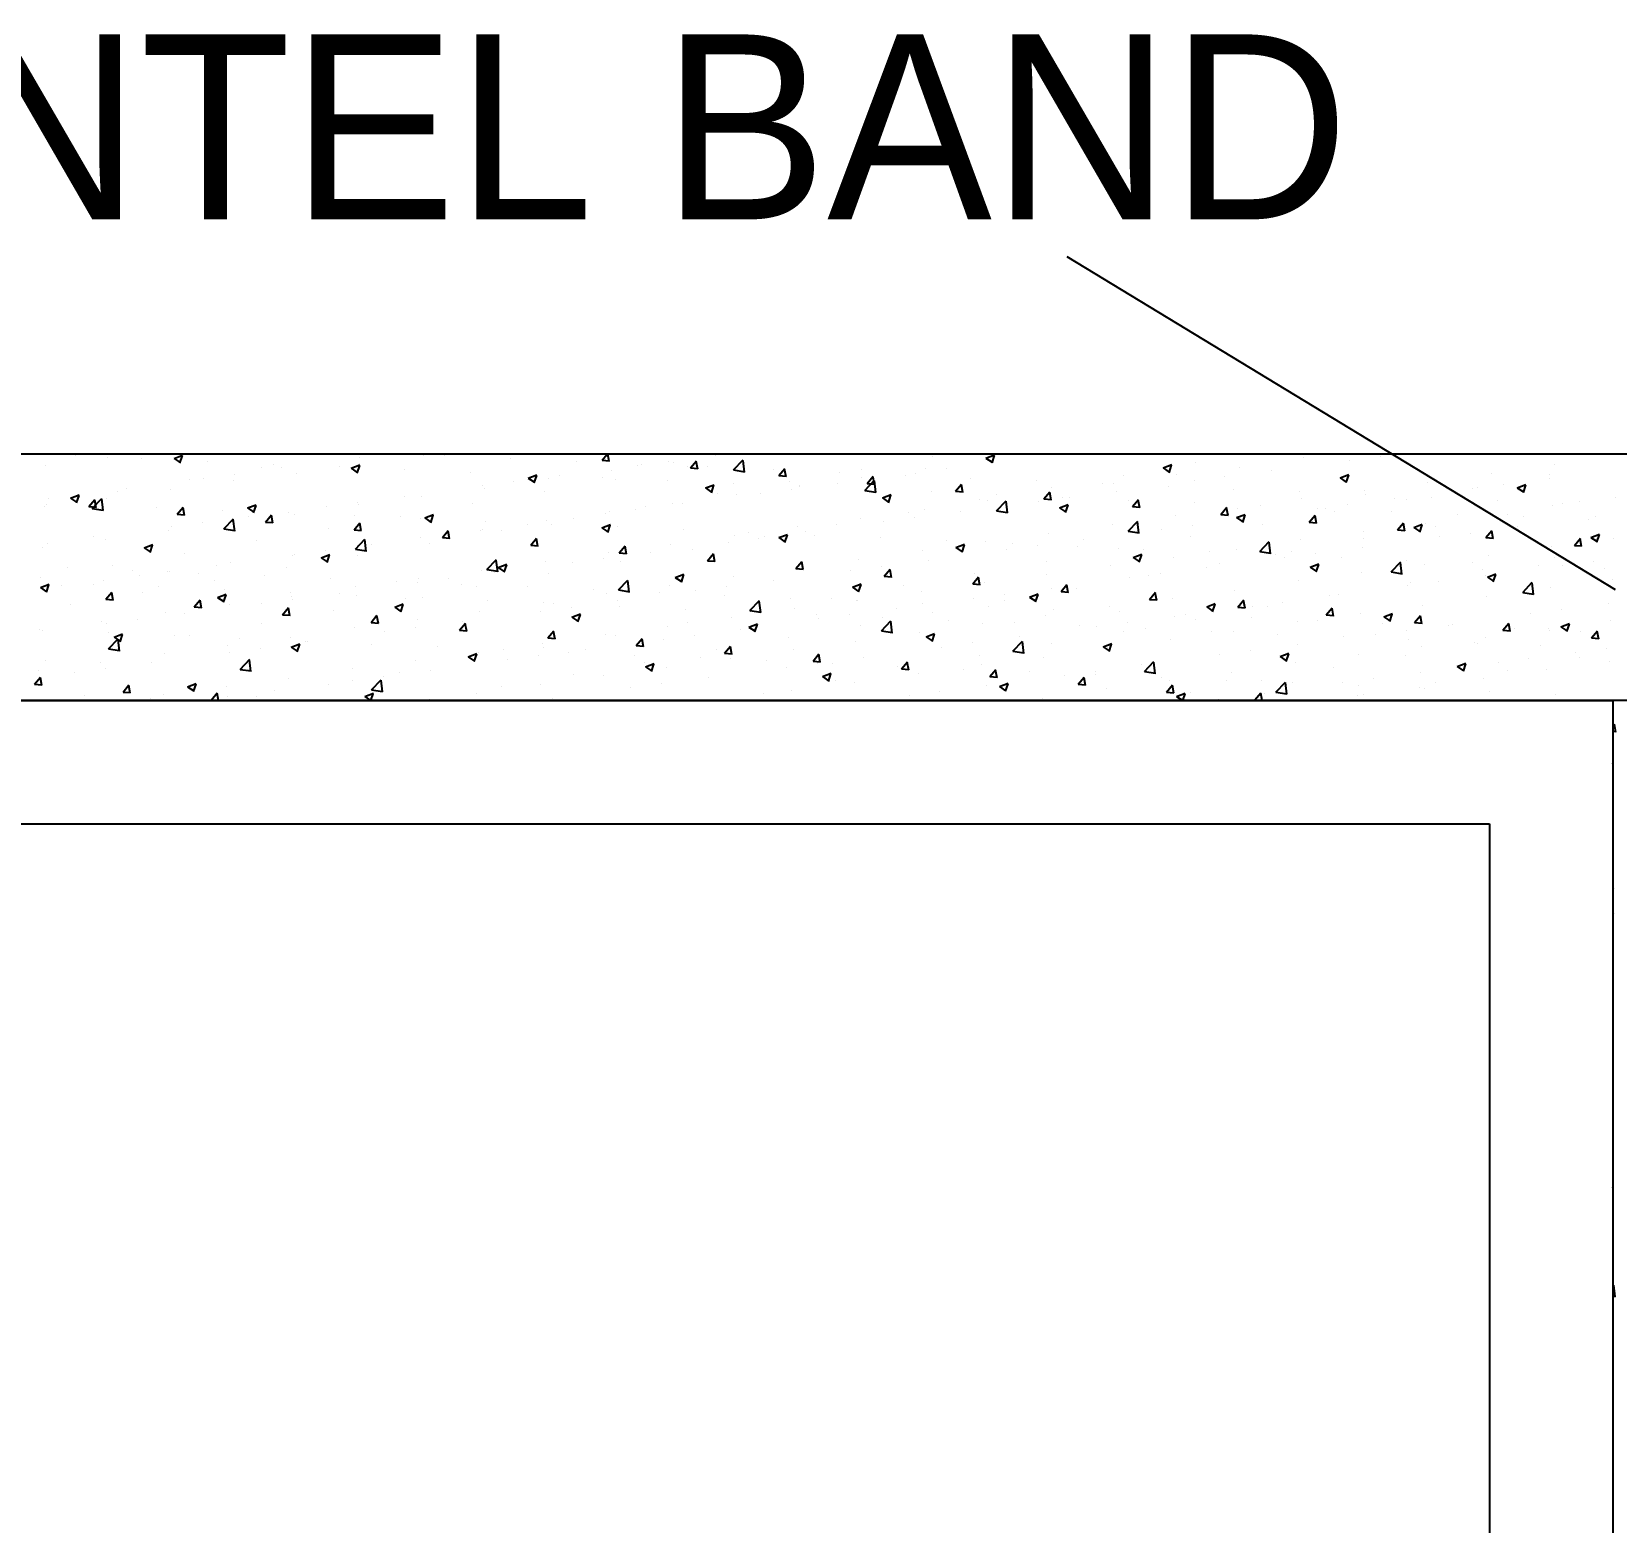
# Model space of a CAD drawing. Header units: metres. Extents: x 3396 to 3562, y 2179 to 2331.
# Drawn here: x 3520.826 to 3523.643, y 2238.023 to 2240.673 of the extents above; entities that cross this region are included whole.
import ezdxf

# ---------------------------------------------------------------- set-up
doc = ezdxf.new("R2010")
doc.units = ezdxf.units.M
doc.styles.add('Romantic', font='GOTHIC.TTF')

# ---------------------------------------------------------------- blocks, each defined once
blk = doc.blocks.new('A$C70167D43')
at = {"color": 0}
for p, q in [((-56.08, 203.82), (-14.67, 178.69)), ((75.77, 188.92), (-254.33, 188.92)), ((75.77, 170.31), (-254.33, 170.31)), ((-163.72, 170.31), (-14.85, 170.31)), ((-14.85, 170.31), (-14.85, 2.83)), ((-154.41, 161.01), (-24.15, 161.01)), ((-24.15, 161.01), (-24.15, 12.14))]:
    blk.add_line(p, q, dxfattribs=at)
at = {"color": 2}
for p, q in [((-133.17, 188.04), (-133.17, 188.04)), ((-130.89, 188.8), (-130.89, 188.8)), ((-128.47, 188.64), (-128.47, 188.64)), ((-125.92, 188.59), (-125.92, 188.59)), ((-123.48, 188.59), (-122.83, 188.84)), ((-123.48, 188.59), (-123.02, 188.28)), ((-123.03, 188.24), (-122.84, 188.8)), ((-120.96, 188.38), (-120.96, 188.38)), ((-116.86, 187.93), (-116.86, 187.93)), ((-115.99, 188.17), (-115.99, 188.17)), ((-115.37, 187.88), (-115.37, 187.88)), ((-111.44, 188.86), (-111.44, 188.86)), ((-111.02, 187.96), (-111.02, 187.96)), ((-110.11, 187.85), (-109.46, 188.1)), ((-110.11, 187.85), (-109.65, 187.54)), ((-109.65, 187.49), (-109.46, 188.05)), ((-109.5, 188.65), (-109.5, 188.65)), ((-109.44, 188.19), (-109.44, 188.19)), ((-104.66, 188.84), (-104.66, 188.84)), ((-103.05, 188.79), (-103.05, 188.79)), ((-98.08, 188.58), (-98.08, 188.58)), ((-93.12, 188.37), (-93.12, 188.37)), ((-91.16, 188.46), (-90.77, 188.92)), ((-91.16, 188.46), (-90.61, 188.41)), ((-90.62, 188.36), (-90.72, 188.92)), ((-88.48, 188.07), (-88.48, 188.07)), ((-88.15, 188.16), (-88.15, 188.16)), ((-86.16, 188.38), (-86.16, 188.38)), ((-85.76, 188.29), (-85.76, 188.29)), ((-84.69, 187.96), (-84.69, 187.96)), ((-84.49, 187.87), (-84.04, 188.41)), ((-84.49, 187.87), (-83.93, 187.82)), ((-83.94, 187.78), (-84.05, 188.36)), ((-83.18, 187.95), (-83.18, 187.95)), ((-82.63, 188.84), (-82.63, 188.84)), ((-81.24, 187.72), (-80.51, 188.48)), ((-80.42, 187.56), (-80.52, 188.44)), ((-79.26, 188.89), (-79.26, 188.89)), ((-66.18, 188.71), (-66.18, 188.71)), ((-62.18, 188.61), (-61.52, 188.86)), ((-62.18, 188.61), (-61.71, 188.3)), ((-61.96, 188.49), (-61.96, 188.49)), ((-61.72, 188.26), (-61.53, 188.82)), ((-61.62, 188.26), (-61.62, 188.26)), ((-48.8, 187.87), (-48.15, 188.12)), ((-48.8, 187.87), (-48.34, 187.56)), ((-48.35, 187.51), (-48.16, 188.07)), ((-46.35, 188.25), (-46.35, 188.25)), ((-43.06, 187.94), (-43.06, 187.94)), ((-38.23, 188.64), (-38.23, 188.64)), ((-34.73, 188.45), (-34.73, 188.45)), ((-32.4, 188.76), (-32.4, 188.76)), ((-22.07, 188.92), (-22.07, 188.92)), ((-19.25, 188.14), (-19.25, 188.14)), ((-122.29, 186.99), (-122.29, 186.99)), ((-121.23, 187.11), (-121.23, 187.11)), ((-118.97, 186.89), (-118.97, 186.89)), ((-118.9, 187.41), (-118.9, 187.41)), ((-114.27, 187.49), (-114.27, 187.49)), ((-106.06, 187.75), (-106.06, 187.75)), ((-101.09, 187.54), (-101.09, 187.54)), ((-97.88, 186.83), (-97.88, 186.83)), ((-96.74, 187.1), (-96.09, 187.35)), ((-96.74, 187.1), (-96.27, 186.79)), ((-96.28, 186.75), (-96.09, 187.31)), ((-96.12, 187.33), (-96.12, 187.33)), ((-95.24, 187.04), (-95.24, 187.04)), ((-94.36, 187.3), (-94.36, 187.3)), ((-91.15, 187.12), (-91.15, 187.12)), ((-90.46, 187.69), (-90.46, 187.69)), ((-90.12, 187.03), (-90.12, 187.03)), ((-86.19, 186.91), (-86.19, 186.91)), ((-81.24, 187.72), (-80.41, 187.59)), ((-81.22, 186.7), (-81.22, 186.7)), ((-78.22, 187.74), (-78.22, 187.74)), ((-77.82, 187.29), (-77.37, 187.82)), ((-77.82, 187.29), (-77.26, 187.24)), ((-77.27, 187.19), (-77.38, 187.78)), ((-77.04, 186.85), (-77.04, 186.85)), ((-73.35, 186.72), (-73.35, 186.72)), ((-73.25, 187.53), (-73.25, 187.53)), ((-71.61, 187.78), (-71.61, 187.78)), ((-71.57, 187.14), (-71.57, 187.14)), ((-71.31, 186.18), (-70.58, 186.94)), ((-71.14, 186.71), (-70.69, 187.24)), ((-71.14, 186.71), (-70.59, 186.66)), ((-70.59, 186.61), (-70.7, 187.19)), ((-70.49, 186.02), (-70.59, 186.9)), ((-68.28, 187.32), (-68.28, 187.32)), ((-67.47, 187.49), (-67.47, 187.49)), ((-66.73, 187.84), (-66.73, 187.84)), ((-65.14, 187.8), (-65.14, 187.8)), ((-64.47, 186.12), (-64.02, 186.66)), ((-63.31, 187.11), (-63.31, 187.11)), ((-58.35, 186.9), (-58.35, 186.9)), ((-53.38, 186.69), (-53.38, 186.69)), ((-52.54, 186.69), (-52.54, 186.69)), ((-51.78, 187.32), (-51.78, 187.32)), ((-47.76, 187.34), (-47.76, 187.34)), ((-46.46, 186.91), (-46.46, 186.91)), ((-44.13, 187.21), (-44.13, 187.21)), ((-40.61, 187.68), (-40.61, 187.68)), ((-35.43, 187.12), (-34.78, 187.37)), ((-35.43, 187.12), (-34.97, 186.81)), ((-34.98, 186.77), (-34.79, 187.33)), ((-28.86, 186.79), (-28.86, 186.79)), ((-24.03, 187.49), (-24.03, 187.49)), ((-19.6, 187.36), (-19.6, 187.36)), ((-19.6, 187.1), (-19.6, 187.1)), ((-132.95, 185.56), (-132.95, 185.56)), ((-131.3, 185.59), (-130.65, 185.84)), ((-131.3, 185.59), (-130.84, 185.28)), ((-130.84, 185.23), (-130.65, 185.8)), ((-130.63, 185.87), (-130.63, 185.87)), ((-129.92, 184.96), (-129.47, 185.5)), ((-129.65, 184.82), (-128.93, 185.57)), ((-129.37, 184.87), (-129.47, 185.45)), ((-128.83, 184.65), (-128.94, 185.54)), ((-128.58, 185.54), (-128.58, 185.54)), ((-127.72, 186.06), (-127.72, 186.06)), ((-127.1, 186.33), (-127.1, 186.33)), ((-123.75, 186.24), (-123.75, 186.24)), ((-106.09, 185.75), (-106.09, 185.75)), ((-104.77, 185.74), (-104.77, 185.74)), ((-100.21, 186.53), (-100.21, 186.53)), ((-100.07, 186.34), (-100.07, 186.34)), ((-95.54, 186.1), (-95.54, 186.1)), ((-83.36, 186.36), (-82.71, 186.61)), ((-83.36, 186.36), (-82.9, 186.05)), ((-82.91, 186), (-82.72, 186.56)), ((-82.46, 185.92), (-82.46, 185.92)), ((-81.04, 185.89), (-81.04, 185.89)), ((-79.2, 185.94), (-79.2, 185.94)), ((-76.87, 186.25), (-76.87, 186.25)), ((-76.27, 186.54), (-76.27, 186.54)), ((-76.25, 186.49), (-76.25, 186.49)), ((-71.31, 186.18), (-70.48, 186.05)), ((-71.29, 186.28), (-71.29, 186.28)), ((-69.99, 185.61), (-69.34, 185.86)), ((-69.99, 185.61), (-69.53, 185.3)), ((-69.54, 185.25), (-69.35, 185.82)), ((-66.32, 186.07), (-66.32, 186.07)), ((-64.47, 186.12), (-63.91, 186.07)), ((-63.92, 186.03), (-64.03, 186.61)), ((-62.63, 185.46), (-62.63, 185.46)), ((-61.35, 185.86), (-61.35, 185.86)), ((-57.8, 185.54), (-57.35, 186.07)), ((-57.8, 185.54), (-57.24, 185.49)), ((-57.37, 185.99), (-57.37, 185.99)), ((-57.25, 185.44), (-57.35, 186.03)), ((-57.2, 186.39), (-57.2, 186.39)), ((-56.39, 185.65), (-56.39, 185.65)), ((-55.86, 185.67), (-55.86, 185.67)), ((-52.34, 186.13), (-52.34, 186.13)), ((-51.12, 184.95), (-50.67, 185.49)), ((-48.41, 186.48), (-48.41, 186.48)), ((-43.45, 186.27), (-43.45, 186.27)), ((-38.48, 186.06), (-38.48, 186.06)), ((-38.34, 185.54), (-38.34, 185.54)), ((-33.56, 186.19), (-33.56, 186.19)), ((-33.51, 185.85), (-33.51, 185.85)), ((-31.33, 185.55), (-31.33, 185.55)), ((-30.46, 185.5), (-30.46, 185.5)), ((-28.55, 185.64), (-28.55, 185.64)), ((-25.45, 186.33), (-25.45, 186.33)), ((-25.03, 186.43), (-25.03, 186.43)), ((-23.12, 186.63), (-23.12, 186.63)), ((-22.06, 186.38), (-21.41, 186.63)), ((-22.06, 186.38), (-21.6, 186.07)), ((-21.6, 186.02), (-21.42, 186.58)), ((-14.67, 185.64), (-14.67, 185.64)), ((-133.28, 184.94), (-133.28, 184.94)), ((-133.14, 185.13), (-133.14, 185.13)), ((-129.92, 184.96), (-129.36, 184.91)), ((-129.74, 185.11), (-129.74, 185.11)), ((-129.65, 184.82), (-128.83, 184.69)), ((-124.77, 184.9), (-124.77, 184.9)), ((-123.24, 184.38), (-122.79, 184.91)), ((-123.24, 184.38), (-122.69, 184.33)), ((-122.69, 184.28), (-122.8, 184.87)), ((-119.8, 184.69), (-119.8, 184.69)), ((-117.93, 184.85), (-117.27, 185.1)), ((-117.93, 184.85), (-117.46, 184.54)), ((-117.47, 184.49), (-117.28, 185.05)), ((-116.57, 183.79), (-116.12, 184.33)), ((-116.02, 183.7), (-116.13, 184.28)), ((-114.84, 184.48), (-114.84, 184.48)), ((-114.38, 184.39), (-114.38, 184.39)), ((-111.94, 184.98), (-111.94, 184.98)), ((-109.87, 184.27), (-109.87, 184.27)), ((-109.61, 185.29), (-109.61, 185.29)), ((-109.55, 185.09), (-109.55, 185.09)), ((-104.55, 184.1), (-103.9, 184.35)), ((-104.1, 183.74), (-103.91, 184.31)), ((-100.97, 185.17), (-100.97, 185.17)), ((-90.93, 184.4), (-90.93, 184.4)), ((-90.58, 184.6), (-90.58, 184.6)), ((-88.6, 184.71), (-88.6, 184.71)), ((-87.89, 184.99), (-87.89, 184.99)), ((-85.88, 185.19), (-85.88, 185.19)), ((-85.08, 185.17), (-85.08, 185.17)), ((-68.06, 184.53), (-68.06, 184.53)), ((-66.85, 184.74), (-66.85, 184.74)), ((-64.07, 184.59), (-64.07, 184.59)), ((-62.07, 185.39), (-62.07, 185.39)), ((-61.37, 184.64), (-60.65, 185.4)), ((-61.37, 184.64), (-60.55, 184.51)), ((-60.56, 184.48), (-60.66, 185.36)), ((-58.19, 185.36), (-58.19, 185.36)), ((-56.62, 184.87), (-55.97, 185.12)), ((-56.62, 184.87), (-56.16, 184.56)), ((-56.17, 184.51), (-55.98, 185.07)), ((-51.42, 185.44), (-51.42, 185.44)), ((-51.12, 184.95), (-50.57, 184.91)), ((-50.57, 184.86), (-50.68, 185.44)), ((-46.45, 185.23), (-46.45, 185.23)), ((-44.45, 184.37), (-44, 184.9)), ((-44.45, 184.37), (-43.89, 184.32)), ((-43.9, 184.28), (-44.01, 184.86)), ((-43.25, 184.12), (-42.6, 184.37)), ((-43.17, 184.84), (-43.17, 184.84)), ((-42.79, 183.76), (-42.61, 184.33)), ((-41.48, 185.02), (-41.48, 185.02)), ((-37.77, 183.79), (-37.33, 184.32)), ((-37.23, 183.69), (-37.33, 184.27)), ((-37.18, 184.78), (-37.18, 184.78)), ((-36.52, 184.81), (-36.52, 184.81)), ((-35.88, 184.56), (-35.88, 184.56)), ((-34.85, 185.09), (-34.85, 185.09)), ((-31.55, 184.6), (-31.55, 184.6)), ((-26.58, 184.39), (-26.58, 184.39)), ((-24.14, 184.39), (-24.14, 184.39)), ((-23.58, 185.43), (-23.58, 185.43)), ((-22.8, 184.38), (-22.8, 184.38)), ((-19.37, 185.05), (-19.37, 185.05)), ((-18.61, 185.22), (-18.61, 185.22)), ((-17.37, 185.32), (-17.37, 185.32)), ((-123.86, 183.14), (-123.86, 183.14)), ((-123.67, 183.44), (-123.67, 183.44)), ((-121.34, 183.74), (-121.34, 183.74)), ((-119.72, 183.28), (-119, 184.03)), ((-119.72, 183.28), (-118.89, 183.15)), ((-119.08, 183.8), (-119.08, 183.8)), ((-118.9, 183.11), (-119.01, 184)), ((-117.82, 184.21), (-117.82, 184.21)), ((-116.57, 183.79), (-116.01, 183.75)), ((-111.82, 183.31), (-111.82, 183.31)), ((-109.89, 183.21), (-109.45, 183.74)), ((-109.89, 183.21), (-109.34, 183.16)), ((-109.35, 183.12), (-109.45, 183.7)), ((-106.4, 184.24), (-106.4, 184.24)), ((-104.9, 184.06), (-104.9, 184.06)), ((-104.55, 184.1), (-104.09, 183.79)), ((-103.22, 182.63), (-102.77, 183.16)), ((-102.67, 182.53), (-102.78, 183.11)), ((-100.33, 183.16), (-100.33, 183.16)), ((-100.19, 183.24), (-100.19, 183.24)), ((-99.93, 183.85), (-99.93, 183.85)), ((-98.74, 183.13), (-98.74, 183.13)), ((-96.81, 183.63), (-96.81, 183.63)), ((-95.35, 183.94), (-95.35, 183.94)), ((-94.97, 183.64), (-94.97, 183.64)), ((-93.31, 184.06), (-93.31, 184.06)), ((-91.18, 183.36), (-90.53, 183.61)), ((-91.18, 183.36), (-90.72, 183.04)), ((-90.73, 183), (-90.54, 183.56)), ((-90, 183.43), (-90, 183.43)), ((-85.03, 183.22), (-85.03, 183.22)), ((-76.38, 183.45), (-76.38, 183.45)), ((-73.48, 183.6), (-73.48, 183.6)), ((-71.68, 184.04), (-71.68, 184.04)), ((-69.92, 183.82), (-69.92, 183.82)), ((-67.59, 184.13), (-67.59, 184.13)), ((-52.65, 183.59), (-52.65, 183.59)), ((-51.44, 183.1), (-50.72, 183.86)), ((-51.44, 183.1), (-50.62, 182.97)), ((-50.63, 182.94), (-50.73, 183.82)), ((-48.91, 183.24), (-48.91, 183.24)), ((-47.87, 184.25), (-47.87, 184.25)), ((-46.58, 183.54), (-46.58, 183.54)), ((-43.25, 184.12), (-42.79, 183.81)), ((-43.06, 184.01), (-43.06, 184.01)), ((-41.31, 183.63), (-41.31, 183.63)), ((-37.77, 183.79), (-37.22, 183.74)), ((-33.68, 183.1), (-33.68, 183.1)), ((-31.1, 183.2), (-30.65, 183.74)), ((-31.1, 183.2), (-30.54, 183.15)), ((-30.55, 183.11), (-30.66, 183.69)), ((-29.88, 183.38), (-29.23, 183.63)), ((-29.88, 183.38), (-29.41, 183.07)), ((-29.42, 183.02), (-29.23, 183.58)), ((-28.98, 183.69), (-28.98, 183.69)), ((-28.23, 183.45), (-28.23, 183.45)), ((-24.43, 182.62), (-23.98, 183.15)), ((-23.88, 182.52), (-23.99, 183.11)), ((-22.05, 183.43), (-22.05, 183.43)), ((-21.62, 184.18), (-21.62, 184.18)), ((-16.65, 183.97), (-16.65, 183.97)), ((-16.17, 184.2), (-16.17, 184.2)), ((-133.07, 182.2), (-133.07, 182.2)), ((-129.55, 182.66), (-129.55, 182.66)), ((-128.69, 182.44), (-128.69, 182.44)), ((-125.74, 181.85), (-125.09, 182.1)), ((-125.29, 181.49), (-125.1, 182.05)), ((-117.25, 182.37), (-117.25, 182.37)), ((-109.79, 181.74), (-109.07, 182.49)), ((-109.66, 181.99), (-109.66, 181.99)), ((-108.97, 181.57), (-109.08, 182.46)), ((-108.54, 182.08), (-108.54, 182.08)), ((-104.89, 182.65), (-104.89, 182.65)), ((-104.17, 182.19), (-104.17, 182.19)), ((-103.22, 182.63), (-102.66, 182.58)), ((-102.66, 182.86), (-102.66, 182.86)), ((-96.55, 182.04), (-96.1, 182.58)), ((-96.55, 182.04), (-95.99, 181.99)), ((-96, 181.95), (-96.11, 182.53)), ((-89.87, 181.46), (-89.42, 181.99)), ((-89.32, 181.36), (-89.43, 181.95)), ((-85.99, 182.09), (-85.99, 182.09)), ((-81.65, 182.28), (-81.65, 182.28)), ((-81.16, 182.79), (-81.16, 182.79)), ((-80.07, 183.01), (-80.07, 183.01)), ((-79.32, 182.58), (-79.32, 182.58)), ((-78.91, 182.66), (-78.91, 182.66)), ((-77.81, 182.61), (-77.16, 182.86)), ((-77.81, 182.61), (-77.35, 182.3)), ((-77.36, 182.25), (-77.17, 182.82)), ((-75.8, 183.05), (-75.8, 183.05)), ((-75.1, 182.8), (-75.1, 182.8)), ((-70.13, 182.59), (-70.13, 182.59)), ((-65.17, 182.38), (-65.17, 182.38)), ((-64.44, 181.87), (-63.79, 182.12)), ((-64.44, 181.87), (-63.98, 181.55)), ((-63.98, 181.51), (-63.8, 182.07)), ((-62.18, 182.3), (-62.18, 182.3)), ((-60.2, 182.17), (-60.2, 182.17)), ((-58.31, 182), (-58.31, 182)), ((-57.48, 182.89), (-57.48, 182.89)), ((-55.23, 181.96), (-55.23, 181.96)), ((-54.79, 182.46), (-54.79, 182.46)), ((-46.73, 182.7), (-46.73, 182.7)), ((-41.51, 181.56), (-40.79, 182.32)), ((-40.7, 181.4), (-40.8, 182.28)), ((-38.45, 182.44), (-38.45, 182.44)), ((-33.77, 181.88), (-33.77, 181.88)), ((-33.65, 182.52), (-33.65, 182.52)), ((-27.9, 182.66), (-27.9, 182.66)), ((-25.57, 182.96), (-25.57, 182.96)), ((-24.43, 182.62), (-23.87, 182.57)), ((-19.48, 181.95), (-19.48, 181.95)), ((-17.75, 182.03), (-17.3, 182.57)), ((-17.75, 182.03), (-17.2, 181.99)), ((-17.2, 181.94), (-17.31, 182.52)), ((-16.51, 182.63), (-15.85, 182.88)), ((-16.51, 182.63), (-16.04, 182.32)), ((-16.05, 182.27), (-15.86, 182.84)), ((-14.78, 182.54), (-14.78, 182.54)), ((-133.39, 181.85), (-133.39, 181.85)), ((-125.74, 181.85), (-125.28, 181.53)), ((-122.68, 181.44), (-122.68, 181.44)), ((-119.19, 180.7), (-119.19, 180.7)), ((-114.5, 181.29), (-114.5, 181.29)), ((-114.39, 181.31), (-114.39, 181.31)), ((-112.37, 181.1), (-111.72, 181.35)), ((-112.37, 181.1), (-111.91, 180.79)), ((-112.06, 181.62), (-112.06, 181.62)), ((-111.92, 180.74), (-111.73, 181.31)), ((-109.79, 181.74), (-108.96, 181.61)), ((-109.59, 181.26), (-109.59, 181.26)), ((-99.86, 180.2), (-99.14, 180.95)), ((-99.04, 180.03), (-99.15, 180.92)), ((-95.47, 180.84), (-95.47, 180.84)), ((-93.38, 180.73), (-93.38, 180.73)), ((-91.05, 181.04), (-91.05, 181.04)), ((-90.69, 181.5), (-90.69, 181.5)), ((-89.87, 181.46), (-89.32, 181.41)), ((-89.76, 180.8), (-89.76, 180.8)), ((-87.53, 181.5), (-87.53, 181.5)), ((-84.33, 181.73), (-84.33, 181.73)), ((-83.2, 180.87), (-82.75, 181.41)), ((-83.2, 180.87), (-82.64, 180.83)), ((-82.65, 180.78), (-82.76, 181.36)), ((-76.53, 180.29), (-76.08, 180.82)), ((-75.98, 180.2), (-76.08, 180.78)), ((-71.79, 180.94), (-71.79, 180.94)), ((-66.96, 181.64), (-66.96, 181.64)), ((-66.52, 180.92), (-66.52, 180.92)), ((-60.64, 181.69), (-60.64, 181.69)), ((-57.59, 180.84), (-57.59, 180.84)), ((-52.16, 181.77), (-52.16, 181.77)), ((-51.07, 181.12), (-50.42, 181.37)), ((-51.07, 181.12), (-50.6, 180.81)), ((-50.61, 180.76), (-50.42, 181.33)), ((-50.26, 181.75), (-50.26, 181.75)), ((-47.99, 181.15), (-47.99, 181.15)), ((-45.3, 181.54), (-45.3, 181.54)), ((-43.29, 181.74), (-43.29, 181.74)), ((-41.51, 181.56), (-40.69, 181.43)), ((-40.33, 181.33), (-40.33, 181.33)), ((-39.63, 181.11), (-39.63, 181.11)), ((-39.08, 181.59), (-39.08, 181.59)), ((-37.3, 181.42), (-37.3, 181.42)), ((-35.36, 181.12), (-35.36, 181.12)), ((-31.58, 180.02), (-30.86, 180.78)), ((-30.77, 179.86), (-30.87, 180.74)), ((-30.4, 180.91), (-30.4, 180.91)), ((-25.43, 180.7), (-25.43, 180.7)), ((-24.26, 181.29), (-24.26, 181.29)), ((-19.25, 181.13), (-19.25, 181.13)), ((-16.29, 180.84), (-16.29, 180.84)), ((-133.53, 179.58), (-133.53, 179.58)), ((-131.55, 180.36), (-131.55, 180.36)), ((-128.1, 180.51), (-128.1, 180.51)), ((-126.58, 180.15), (-126.58, 180.15)), ((-126.12, 179.77), (-126.12, 179.77)), ((-123.97, 180.04), (-123.97, 180.04)), ((-123.79, 180.07), (-123.79, 180.07)), ((-121.61, 179.94), (-121.61, 179.94)), ((-120.27, 180.54), (-120.27, 180.54)), ((-116.65, 179.73), (-116.65, 179.73)), ((-115.02, 180.33), (-115.02, 180.33)), ((-111.68, 179.52), (-111.68, 179.52)), ((-105, 179.55), (-105, 179.55)), ((-102.78, 179.49), (-102.78, 179.49)), ((-100.3, 180.15), (-100.3, 180.15)), ((-99.86, 180.2), (-99.03, 180.07)), ((-99.26, 179.96), (-99.26, 179.96)), ((-99, 180.36), (-98.35, 180.61)), ((-99, 180.36), (-98.54, 180.04)), ((-98.55, 180), (-98.36, 180.56)), ((-95.19, 179.87), (-95.19, 179.87)), ((-85.63, 179.61), (-84.98, 179.86)), ((-85.63, 179.61), (-85.17, 179.3)), ((-85.17, 179.25), (-84.98, 179.82)), ((-81.27, 179.69), (-81.27, 179.69)), ((-76.53, 180.29), (-75.97, 180.24)), ((-76.49, 180.35), (-76.49, 180.35)), ((-72.37, 180.15), (-72.37, 180.15)), ((-70.04, 180.46), (-70.04, 180.46)), ((-69.85, 179.71), (-69.4, 180.24)), ((-69.85, 179.71), (-69.3, 179.66)), ((-69.3, 179.61), (-69.41, 180.2)), ((-63.18, 179.12), (-62.73, 179.66)), ((-63.01, 179.91), (-63.01, 179.91)), ((-62.63, 179.03), (-62.74, 179.61)), ((-57.6, 179.8), (-57.6, 179.8)), ((-52.76, 180.49), (-52.76, 180.49)), ((-51.36, 179.57), (-51.36, 179.57)), ((-49.93, 179.73), (-49.93, 179.73)), ((-49.03, 179.87), (-49.03, 179.87)), ((-45.5, 180.34), (-45.5, 180.34)), ((-44.51, 180.66), (-44.51, 180.66)), ((-37.7, 180.38), (-37.04, 180.63)), ((-37.7, 180.38), (-37.23, 180.06)), ((-37.24, 180.02), (-37.05, 180.58)), ((-33.79, 180), (-33.79, 180)), ((-31.58, 180.02), (-30.76, 179.89)), ((-29.09, 180.59), (-29.09, 180.59)), ((-24.67, 180.2), (-24.67, 180.2)), ((-24.49, 179.76), (-24.49, 179.76)), ((-24.32, 179.63), (-23.67, 179.88)), ((-24.32, 179.63), (-23.86, 179.32)), ((-23.87, 179.27), (-23.68, 179.84)), ((-20.46, 180.49), (-20.46, 180.49)), ((-18.62, 180.53), (-18.62, 180.53)), ((-15.5, 180.28), (-15.5, 180.28)), ((-133.56, 178.85), (-132.91, 179.1)), ((-133.56, 178.85), (-133.1, 178.53)), ((-133.5, 178.75), (-133.5, 178.75)), ((-133.11, 178.49), (-132.92, 179.05)), ((-132, 178.99), (-132, 178.99)), ((-129.59, 179.11), (-129.59, 179.11)), ((-128.8, 179.35), (-128.8, 179.35)), ((-128.62, 177.96), (-128.18, 178.5)), ((-128.08, 177.87), (-128.18, 178.45)), ((-125.87, 178.47), (-125.87, 178.47)), ((-124.62, 178.9), (-124.62, 178.9)), ((-120.45, 179.4), (-120.45, 179.4)), ((-120.19, 178.1), (-119.54, 178.35)), ((-119.74, 177.74), (-119.55, 178.3)), ((-119.65, 178.69), (-119.65, 178.69)), ((-114.69, 178.48), (-114.69, 178.48)), ((-110.99, 178.41), (-110.99, 178.41)), ((-109.78, 178.89), (-109.78, 178.89)), ((-109.72, 178.27), (-109.72, 178.27)), ((-106.71, 179.31), (-106.71, 179.31)), ((-105.11, 179.19), (-105.11, 179.19)), ((-101.75, 179.1), (-101.75, 179.1)), ((-100.61, 178.94), (-100.61, 178.94)), ((-96.78, 178.89), (-96.78, 178.89)), ((-91.81, 178.68), (-91.81, 178.68)), ((-90.8, 178.4), (-90.8, 178.4)), ((-89.93, 178.66), (-89.21, 179.41)), ((-89.93, 178.66), (-89.1, 178.53)), ((-89.11, 178.49), (-89.22, 179.38)), ((-86.85, 178.47), (-86.85, 178.47)), ((-86.1, 179), (-86.1, 179)), ((-84.1, 178.61), (-84.1, 178.61)), ((-81.77, 178.91), (-81.77, 178.91)), ((-78.24, 179.38), (-78.24, 179.38)), ((-72.26, 178.87), (-71.61, 179.12)), ((-72.26, 178.87), (-71.79, 178.55)), ((-71.8, 178.51), (-71.61, 179.07)), ((-68.44, 178.98), (-68.44, 178.98)), ((-67.07, 178.54), (-67.07, 178.54)), ((-63.18, 179.12), (-62.62, 179.07)), ((-62.3, 179.2), (-62.3, 179.2)), ((-60.76, 178.33), (-60.76, 178.33)), ((-58.89, 178.12), (-58.23, 178.37)), ((-58.43, 177.76), (-58.24, 178.32)), ((-57.23, 178.79), (-57.23, 178.79)), ((-56.5, 178.54), (-56.06, 179.07)), ((-56.5, 178.54), (-55.95, 178.49)), ((-55.96, 178.44), (-56.06, 179.03)), ((-55.36, 178.8), (-55.36, 178.8)), ((-49.83, 177.95), (-49.38, 178.49)), ((-49.28, 177.86), (-49.39, 178.44)), ((-43.4, 178.65), (-43.4, 178.65)), ((-38.57, 179.34), (-38.57, 179.34)), ((-35.53, 178.33), (-35.53, 178.33)), ((-30.35, 178.99), (-30.35, 178.99)), ((-30.1, 179.26), (-30.1, 179.26)), ((-28.02, 179.29), (-28.02, 179.29)), ((-21.65, 178.48), (-20.93, 179.24)), ((-21.65, 178.48), (-20.83, 178.35)), ((-20.83, 178.32), (-20.94, 179.2)), ((-19.59, 178.85), (-19.59, 178.85)), ((-14.89, 179.45), (-14.89, 179.45)), ((-131.3, 177.54), (-131.3, 177.54)), ((-128.62, 177.96), (-128.07, 177.91)), ((-121.95, 177.38), (-121.5, 177.91)), ((-121.95, 177.38), (-121.39, 177.33)), ((-121.4, 177.28), (-121.51, 177.87)), ((-120.19, 178.1), (-119.73, 177.79)), ((-119.31, 177.6), (-119.31, 177.6)), ((-116.84, 177.64), (-116.84, 177.64)), ((-115.28, 176.79), (-114.83, 177.33)), ((-114.73, 176.7), (-114.84, 177.28)), ((-114.61, 178.2), (-114.61, 178.2)), ((-114.51, 177.95), (-114.51, 177.95)), ((-111.47, 177.08), (-111.47, 177.08)), ((-106.82, 177.36), (-106.17, 177.61)), ((-106.82, 177.36), (-106.36, 177.04)), ((-106.36, 177), (-106.17, 177.56)), ((-106.04, 178.01), (-106.04, 178.01)), ((-104.75, 178.06), (-104.75, 178.06)), ((-99.78, 177.85), (-99.78, 177.85)), ((-95.58, 177.75), (-95.58, 177.75)), ((-94.82, 177.64), (-94.82, 177.64)), ((-93.5, 177.37), (-93.5, 177.37)), ((-89.97, 177.83), (-89.97, 177.83)), ((-89.85, 177.43), (-89.85, 177.43)), ((-84.88, 177.22), (-84.88, 177.22)), ((-81.88, 178.26), (-81.88, 178.26)), ((-80, 177.12), (-79.28, 177.87)), ((-80, 177.12), (-79.17, 176.99)), ((-79.18, 176.95), (-79.29, 177.84)), ((-79.29, 177.11), (-79.29, 177.11)), ((-76.91, 178.05), (-76.91, 178.05)), ((-76.61, 177.25), (-76.61, 177.25)), ((-73.87, 178.04), (-73.87, 178.04)), ((-71.94, 177.84), (-71.94, 177.84)), ((-71.91, 177.85), (-71.91, 177.85)), ((-68.96, 177.25), (-68.96, 177.25)), ((-66.98, 177.63), (-66.98, 177.63)), ((-63.09, 178.02), (-63.09, 178.02)), ((-62.01, 177.42), (-62.01, 177.42)), ((-60.78, 177.86), (-60.78, 177.86)), ((-58.89, 178.12), (-58.42, 177.81)), ((-57.04, 177.21), (-57.04, 177.21)), ((-52.88, 177.4), (-52.88, 177.4)), ((-49.83, 177.95), (-49.27, 177.91)), ((-48.1, 178.05), (-48.1, 178.05)), ((-45.51, 177.38), (-44.86, 177.63)), ((-45.51, 177.38), (-45.05, 177.06)), ((-45.06, 177.02), (-44.87, 177.58)), ((-43.16, 177.37), (-42.71, 177.91)), ((-43.16, 177.37), (-42.6, 177.32)), ((-42.61, 177.28), (-42.72, 177.86)), ((-42.08, 177.44), (-42.08, 177.44)), ((-40.95, 177.4), (-40.95, 177.4)), ((-39.75, 177.75), (-39.75, 177.75)), ((-36.48, 176.79), (-36.03, 177.32)), ((-36.22, 178.21), (-36.22, 178.21)), ((-35.93, 176.69), (-36.04, 177.28)), ((-29.2, 177.5), (-29.2, 177.5)), ((-24.37, 178.2), (-24.37, 178.2)), ((-18.74, 177.17), (-18.74, 177.17)), ((-15.21, 177.63), (-15.21, 177.63)), ((-128.92, 176.25), (-128.92, 176.25)), ((-128.57, 176.1), (-128.57, 176.1)), ((-126.24, 176.4), (-126.24, 176.4)), ((-124.09, 176.95), (-124.09, 176.95)), ((-122.72, 176.87), (-122.72, 176.87)), ((-116.89, 176.14), (-116.89, 176.14)), ((-115.28, 176.79), (-114.72, 176.75)), ((-108.6, 176.21), (-108.16, 176.75)), ((-108.6, 176.21), (-108.05, 176.16)), ((-108.05, 176.12), (-108.16, 176.7)), ((-105.11, 176.45), (-105.11, 176.45)), ((-101.93, 175.63), (-101.48, 176.16)), ((-101.7, 176.29), (-101.7, 176.29)), ((-101.38, 175.53), (-101.49, 176.12)), ((-100.41, 177.05), (-100.41, 177.05)), ((-95.83, 177.06), (-95.83, 177.06)), ((-93.45, 176.61), (-92.8, 176.86)), ((-93.45, 176.61), (-92.98, 176.3)), ((-92.99, 176.25), (-92.8, 176.81)), ((-86.22, 175.9), (-86.22, 175.9)), ((-84.72, 176.18), (-84.72, 176.18)), ((-81.38, 176.6), (-81.38, 176.6)), ((-80.07, 175.86), (-79.42, 176.11)), ((-79.92, 177.01), (-79.92, 177.01)), ((-79.62, 175.51), (-79.43, 176.07)), ((-74.95, 176.8), (-74.95, 176.8)), ((-74.82, 176.48), (-74.82, 176.48)), ((-72.49, 176.79), (-72.49, 176.79)), ((-71.64, 176), (-71.64, 176)), ((-70.07, 175.58), (-69.35, 176.33)), ((-69.98, 176.59), (-69.98, 176.59)), ((-69.25, 175.41), (-69.35, 176.3)), ((-66.21, 176.93), (-66.21, 176.93)), ((-65.02, 176.38), (-65.02, 176.38)), ((-62.41, 176.1), (-62.41, 176.1)), ((-60.05, 176.17), (-60.05, 176.17)), ((-57.71, 176.7), (-57.71, 176.7)), ((-55.08, 175.96), (-55.08, 175.96)), ((-53.81, 175.9), (-53.81, 175.9)), ((-52.08, 177), (-52.08, 177)), ((-51.48, 176.21), (-51.48, 176.21)), ((-47.95, 176.67), (-47.95, 176.67)), ((-47.11, 176.79), (-47.11, 176.79)), ((-46.38, 176.47), (-46.38, 176.47)), ((-42.14, 176.58), (-42.14, 176.58)), ((-38.68, 176.25), (-38.68, 176.25)), ((-37.18, 176.37), (-37.18, 176.37)), ((-36.48, 176.79), (-35.93, 176.74)), ((-33.9, 176.9), (-33.9, 176.9)), ((-32.21, 176.16), (-32.21, 176.16)), ((-32.14, 176.63), (-31.49, 176.88)), ((-32.14, 176.63), (-31.68, 176.32)), ((-31.69, 176.27), (-31.5, 176.83)), ((-29.81, 176.2), (-29.36, 176.74)), ((-29.81, 176.2), (-29.25, 176.15)), ((-29.26, 176.11), (-29.37, 176.69)), ((-27.24, 175.95), (-27.24, 175.95)), ((-26.94, 176.09), (-26.94, 176.09)), ((-23.14, 175.62), (-22.69, 176.15)), ((-22.59, 175.52), (-22.69, 176.11)), ((-21.06, 176.86), (-21.06, 176.86)), ((-18.77, 175.88), (-18.12, 176.14)), ((-18.77, 175.88), (-18.31, 175.57)), ((-18.31, 175.53), (-18.13, 176.09)), ((-15.01, 176.35), (-15.01, 176.35)), ((-133.62, 175.65), (-133.62, 175.65)), ((-133.4, 175.63), (-133.4, 175.63)), ((-128.43, 175.42), (-128.43, 175.42)), ((-128.42, 174.21), (-127.69, 174.97)), ((-128.01, 175.1), (-127.36, 175.35)), ((-128.01, 175.1), (-127.55, 174.79)), ((-127.6, 174.05), (-127.7, 174.93)), ((-127.55, 174.74), (-127.36, 175.3)), ((-123.47, 175.21), (-123.47, 175.21)), ((-122.32, 175.21), (-122.32, 175.21)), ((-118.5, 175), (-118.5, 175)), ((-114.72, 175.1), (-114.72, 175.1)), ((-113.53, 174.79), (-113.53, 174.79)), ((-113.43, 174.74), (-113.43, 174.74)), ((-109.89, 175.8), (-109.89, 175.8)), ((-107.56, 175.52), (-107.56, 175.52)), ((-105.23, 175.82), (-105.23, 175.82)), ((-101.93, 175.63), (-101.37, 175.58)), ((-95.26, 175.04), (-94.81, 175.58)), ((-95.26, 175.04), (-94.7, 174.99)), ((-94.71, 174.95), (-94.82, 175.53)), ((-90.91, 175.3), (-90.91, 175.3)), ((-90.14, 175.25), (-90.14, 175.25)), ((-88.58, 174.46), (-88.13, 174.99)), ((-88.03, 174.36), (-88.14, 174.95)), ((-86.55, 174.94), (-86.55, 174.94)), ((-84.22, 175.24), (-84.22, 175.24)), ((-80.69, 175.71), (-80.69, 175.71)), ((-80.07, 175.86), (-79.61, 175.55)), ((-77.06, 175.07), (-77.06, 175.07)), ((-72.02, 174.75), (-72.02, 174.75)), ((-70.07, 175.58), (-69.24, 175.45)), ((-67.19, 175.45), (-67.19, 175.45)), ((-66.7, 175.12), (-66.05, 175.37)), ((-66.7, 175.12), (-66.24, 174.81)), ((-66.25, 174.76), (-66.06, 175.32)), ((-60.14, 174.04), (-59.42, 174.79)), ((-59.68, 175.12), (-59.68, 175.12)), ((-59.32, 173.87), (-59.42, 174.76)), ((-51.8, 175.54), (-51.8, 175.54)), ((-50.11, 175.75), (-50.11, 175.75)), ((-48.21, 174.95), (-48.21, 174.95)), ((-45.15, 175.54), (-45.15, 175.54)), ((-43.51, 175.55), (-43.51, 175.55)), ((-40.18, 175.33), (-40.18, 175.33)), ((-35.21, 175.12), (-35.21, 175.12)), ((-32.79, 175.32), (-32.79, 175.32)), ((-30.46, 175.62), (-30.46, 175.62)), ((-30.25, 174.91), (-30.25, 174.91)), ((-25.28, 174.7), (-25.28, 174.7)), ((-24.48, 175.1), (-24.48, 175.1)), ((-23.14, 175.62), (-22.58, 175.57)), ((-22.27, 175.74), (-22.27, 175.74)), ((-19.71, 175.75), (-19.71, 175.75)), ((-19.63, 175.58), (-19.63, 175.58)), ((-17.31, 175.53), (-17.31, 175.53)), ((-16.46, 175.04), (-16.01, 175.57)), ((-16.46, 175.04), (-15.91, 174.99)), ((-15.91, 174.94), (-16.02, 175.52)), ((-128.42, 174.21), (-127.59, 174.09)), ((-127.74, 174.28), (-127.74, 174.28)), ((-124.2, 173.85), (-124.2, 173.85)), ((-119.42, 174.5), (-119.42, 174.5)), ((-119.29, 173.97), (-119.29, 173.97)), ((-116.96, 174.28), (-116.96, 174.28)), ((-114.64, 174.35), (-113.98, 174.6)), ((-114.64, 174.35), (-114.17, 174.04)), ((-114.18, 174), (-113.99, 174.56)), ((-108.56, 174.58), (-108.56, 174.58)), ((-103.6, 174.37), (-103.6, 174.37)), ((-101.26, 173.61), (-100.61, 173.86)), ((-101.26, 173.61), (-100.8, 173.3)), ((-100.81, 173.25), (-100.62, 173.81)), ((-100.52, 173.95), (-100.52, 173.95)), ((-98.63, 174.16), (-98.63, 174.16)), ((-95.95, 173.7), (-95.95, 173.7)), ((-95.69, 174.65), (-95.69, 174.65)), ((-95.57, 174.32), (-95.57, 174.32)), ((-93.66, 173.95), (-93.66, 173.95)), ((-92.42, 174.16), (-92.42, 174.16)), ((-88.7, 173.74), (-88.7, 173.74)), ((-88.58, 174.46), (-88.03, 174.41)), ((-83.73, 173.53), (-83.73, 173.53)), ((-82.49, 174.14), (-82.49, 174.14)), ((-81.91, 173.88), (-81.46, 174.41)), ((-81.91, 173.88), (-81.35, 173.83)), ((-81.5, 173.5), (-81.5, 173.5)), ((-81.36, 173.78), (-81.47, 174.36)), ((-76.72, 174.15), (-76.72, 174.15)), ((-75.23, 173.29), (-74.79, 173.83)), ((-74.69, 173.2), (-74.79, 173.78)), ((-71.41, 173.58), (-71.41, 173.58)), ((-65.53, 174.35), (-65.53, 174.35)), ((-63.21, 174.66), (-63.21, 174.66)), ((-62.66, 173.68), (-62.66, 173.68)), ((-60.14, 174.04), (-59.31, 173.91)), ((-57.82, 173.6), (-57.82, 173.6)), ((-57.23, 174.61), (-57.23, 174.61)), ((-53.33, 174.37), (-52.68, 174.62)), ((-53.33, 174.37), (-52.87, 174.06)), ((-52.99, 174.3), (-52.99, 174.3)), ((-52.88, 174.02), (-52.69, 174.58)), ((-44.52, 173.77), (-44.52, 173.77)), ((-42.19, 174.08), (-42.19, 174.08)), ((-39.96, 173.63), (-39.31, 173.88)), ((-39.96, 173.63), (-39.5, 173.32)), ((-39.5, 173.27), (-39.32, 173.83)), ((-38.67, 174.54), (-38.67, 174.54)), ((-34.02, 173.8), (-34.02, 173.8)), ((-30.48, 173.71), (-30.48, 173.71)), ((-29.32, 174.4), (-29.32, 174.4)), ((-25.06, 174.64), (-25.06, 174.64)), ((-21.18, 173.5), (-21.18, 173.5)), ((-20.31, 174.49), (-20.31, 174.49)), ((-17.66, 173.96), (-17.66, 173.96)), ((-17.4, 173.53), (-17.4, 173.53)), ((-15.35, 174.28), (-15.35, 174.28)), ((-133.73, 172.56), (-133.73, 172.56)), ((-133.17, 173.35), (-133.17, 173.35)), ((-131.02, 172.43), (-131.02, 172.43)), ((-129.03, 173.15), (-129.03, 173.15)), ((-128.69, 172.74), (-128.69, 172.74)), ((-125.16, 173.2), (-125.16, 173.2)), ((-118.49, 172.67), (-117.76, 173.43)), ((-118.49, 172.67), (-117.66, 172.55)), ((-117.67, 172.51), (-117.77, 173.39)), ((-110, 172.7), (-110, 172.7)), ((-106.42, 172.46), (-106.42, 172.46)), ((-105.22, 173.35), (-105.22, 173.35)), ((-104.15, 172.62), (-104.15, 172.62)), ((-101, 173.39), (-101, 173.39)), ((-98.28, 173.39), (-98.28, 173.39)), ((-87.92, 173.21), (-87.92, 173.21)), ((-87.89, 172.86), (-87.24, 173.11)), ((-87.89, 172.86), (-87.43, 172.55)), ((-87.44, 172.51), (-87.25, 173.07)), ((-86.33, 172.8), (-86.33, 172.8)), ((-78.76, 173.32), (-78.76, 173.32)), ((-77.26, 172.81), (-77.26, 172.81)), ((-75.23, 173.29), (-74.68, 173.24)), ((-74.93, 173.12), (-74.93, 173.12)), ((-74.52, 172.12), (-73.87, 172.37)), ((-74.07, 171.76), (-73.88, 172.32)), ((-73.8, 173.11), (-73.8, 173.11)), ((-68.83, 172.9), (-68.83, 172.9)), ((-68.56, 172.71), (-68.11, 173.24)), ((-68.56, 172.71), (-68, 172.66)), ((-68.01, 172.61), (-68.12, 173.2)), ((-68.08, 172.74), (-68.08, 172.74)), ((-67.3, 172.35), (-67.3, 172.35)), ((-63.86, 172.69), (-63.86, 172.69)), ((-62.52, 173.01), (-62.52, 173.01)), ((-61.89, 172.12), (-61.44, 172.66)), ((-61.34, 172.03), (-61.45, 172.61)), ((-58.89, 172.48), (-58.89, 172.48)), ((-53.92, 172.54), (-53.92, 172.54)), ((-50.4, 173), (-50.4, 173)), ((-50.21, 172.5), (-49.49, 173.25)), ((-50.21, 172.5), (-49.38, 172.37)), ((-49.39, 172.33), (-49.49, 173.22)), ((-43.63, 172.45), (-43.63, 172.45)), ((-38.79, 173.15), (-38.79, 173.15)), ((-35.91, 172.78), (-35.91, 172.78)), ((-29.39, 172.42), (-29.39, 172.42)), ((-26.59, 172.88), (-25.94, 173.13)), ((-26.59, 172.88), (-26.12, 172.57)), ((-26.13, 172.53), (-25.94, 173.09)), ((-23.51, 173.19), (-23.51, 173.19)), ((-22.83, 172.6), (-22.83, 172.6)), ((-19.82, 172.66), (-19.82, 172.66)), ((-15.12, 173.25), (-15.12, 173.25)), ((-134.01, 171.55), (-133.56, 172.08)), ((-134.01, 171.55), (-133.45, 171.5)), ((-133.46, 171.45), (-133.57, 172.04)), ((-127.33, 170.96), (-126.89, 171.5)), ((-126.79, 170.87), (-126.89, 171.45)), ((-122.45, 171.35), (-121.8, 171.6)), ((-122.45, 171.35), (-121.99, 171.04)), ((-122, 171), (-121.81, 171.56)), ((-119.53, 171.41), (-119.53, 171.41)), ((-114.83, 172), (-114.83, 172)), ((-111.85, 171.52), (-111.85, 171.52)), ((-110, 171.85), (-110, 171.85)), ((-108.56, 171.13), (-107.83, 171.89)), ((-108.56, 171.13), (-107.73, 171.01)), ((-107.74, 170.97), (-107.84, 171.85)), ((-107.68, 172.15), (-107.68, 172.15)), ((-98.77, 171.34), (-98.77, 171.34)), ((-95.81, 171.55), (-95.81, 171.55)), ((-93.34, 172.28), (-93.34, 172.28)), ((-91.03, 172.21), (-91.03, 172.21)), ((-88.99, 171.27), (-88.99, 171.27)), ((-86.66, 171.57), (-86.66, 171.57)), ((-83.14, 172.04), (-83.14, 172.04)), ((-74.52, 172.12), (-74.06, 171.81)), ((-73.51, 171.81), (-73.51, 171.81)), ((-72.13, 171.65), (-72.13, 171.65)), ((-62.13, 171.45), (-62.13, 171.45)), ((-61.89, 172.12), (-61.33, 172.08)), ((-61.15, 171.37), (-60.5, 171.62)), ((-61.15, 171.37), (-60.69, 171.06)), ((-60.69, 171.02), (-60.51, 171.58)), ((-56.25, 172.23), (-56.25, 172.23)), ((-55.21, 171.54), (-54.76, 172.07)), ((-55.21, 171.54), (-54.66, 171.49)), ((-54.66, 171.45), (-54.77, 172.03)), ((-53.93, 172.27), (-53.93, 172.27)), ((-53.1, 171.2), (-53.1, 171.2)), ((-48.96, 172.06), (-48.96, 172.06)), ((-48.54, 170.96), (-48.09, 171.49)), ((-48.33, 171.86), (-48.33, 171.86)), ((-47.99, 170.86), (-48.1, 171.44)), ((-43.99, 171.85), (-43.99, 171.85)), ((-41.34, 171.85), (-41.34, 171.85)), ((-40.28, 170.96), (-39.56, 171.71)), ((-39.46, 170.79), (-39.56, 171.68)), ((-39.03, 171.64), (-39.03, 171.64)), ((-35.24, 171.65), (-35.24, 171.65)), ((-34.06, 171.43), (-34.06, 171.43)), ((-32.91, 171.95), (-32.91, 171.95)), ((-29.43, 171.3), (-29.43, 171.3)), ((-29.09, 171.22), (-29.09, 171.22)), ((-28.25, 171.67), (-28.25, 171.67)), ((-24.6, 172), (-24.6, 172)), ((-130.24, 170.66), (-130.24, 170.66)), ((-127.33, 170.96), (-126.78, 170.92)), ((-125.28, 170.45), (-125.28, 170.45)), ((-124.31, 170.75), (-124.31, 170.75)), ((-120.66, 170.38), (-120.21, 170.91)), ((-120.66, 170.38), (-120.1, 170.33)), ((-120.12, 170.31), (-120.22, 170.87)), ((-119.41, 170.61), (-119.41, 170.61)), ((-117.28, 170.59), (-117.28, 170.59)), ((-115.88, 171.07), (-115.88, 171.07)), ((-113.55, 170.31), (-113.54, 170.33)), ((-109.08, 170.61), (-108.43, 170.86)), ((-109.08, 170.61), (-108.65, 170.31)), ((-108.61, 170.31), (-108.44, 170.81)), ((-104.19, 170.41), (-104.19, 170.41)), ((-100.64, 170.85), (-100.64, 170.85)), ((-97.94, 170.31), (-97.9, 170.35)), ((-94.87, 170.49), (-94.87, 170.49)), ((-81.61, 170.4), (-81.61, 170.4)), ((-78.94, 170.88), (-78.94, 170.88)), ((-76.83, 171.06), (-76.83, 171.06)), ((-67.98, 170.68), (-67.98, 170.68)), ((-65.65, 170.99), (-65.65, 170.99)), ((-57.94, 170.5), (-57.94, 170.5)), ((-48.54, 170.96), (-47.98, 170.91)), ((-47.78, 170.63), (-47.13, 170.88)), ((-47.78, 170.63), (-47.31, 170.32)), ((-47.31, 170.31), (-47.13, 170.83)), ((-46.76, 170.92), (-46.76, 170.92)), ((-44.64, 170.41), (-44.64, 170.41)), ((-41.87, 170.37), (-41.42, 170.91)), ((-41.87, 170.37), (-41.31, 170.32)), ((-41.32, 170.31), (-41.42, 170.86)), ((-41.12, 170.87), (-41.12, 170.87)), ((-40.28, 170.96), (-39.45, 170.83)), ((-34.75, 170.31), (-34.74, 170.32)), ((-34.13, 170.71), (-34.13, 170.71)), ((-33.68, 170.74), (-33.68, 170.74)), ((-24.13, 171.01), (-24.13, 171.01)), ((-19.16, 170.8), (-19.16, 170.8)), ((-14.85, 168.42), (-14.72, 168.57)), ((-14.85, 168.01), (-14.61, 167.99)), ((-14.62, 167.94), (-14.73, 168.53)), ((-14.85, 165.63), (-14.83, 165.64)), ((-14.85, 165.57), (-14.84, 165.6)), ((-14.7, 156.14), (-14.7, 156.14)), ((-14.74, 154.26), (-14.74, 154.26)), ((-14.85, 133.58), (-14.83, 133.58)), ((-14.84, 133.53), (-14.85, 133.56)), ((-14.85, 126.13), (-14.76, 126.22)), ((-14.67, 125.3), (-14.77, 126.18)), ((-14.85, 125.36), (-14.66, 125.33)), ((-14.8, 114.08), (-14.8, 114.08))]:
    blk.add_line(p, q, dxfattribs=at)
at = {"color": 0, "style": 'Romantic'}
blk.add_text('RCC LINTEL BAND', height=13.9568, dxfattribs=at).set_placement((-200.7, 206.64))

msp = doc.modelspace()

# ---------------------------------------------------------------- block references
at = {"color": 4, "xscale": 0.0235484873523179, "yscale": 0.0235484873523179, "zscale": 0.0235484873523179}
msp.add_blockref('A$C70167D43', (3523.98634, 2235.47329), dxfattribs=at)

doc.saveas('drawing.dxf')
